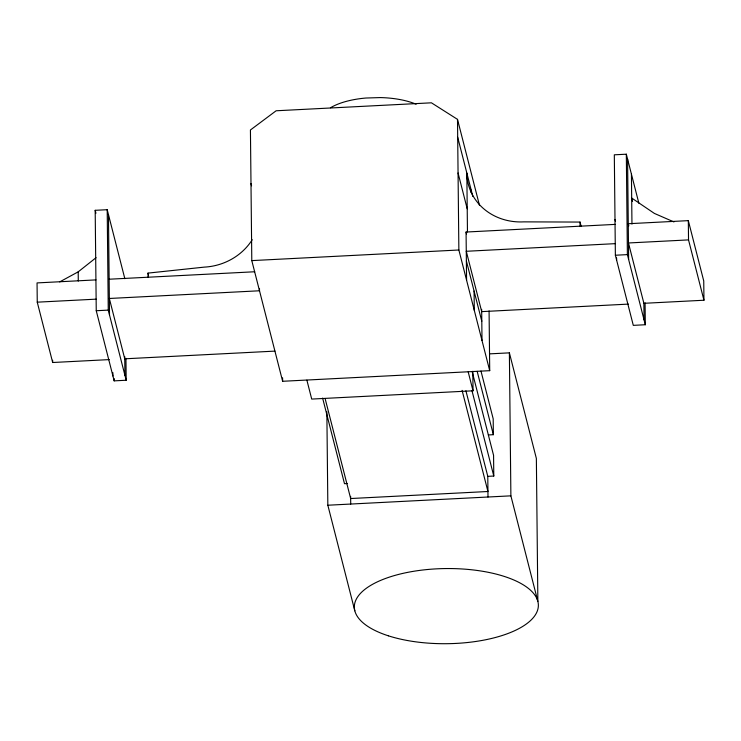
<?xml version="1.0" encoding="UTF-8"?>
<svg xmlns="http://www.w3.org/2000/svg" width="741" height="741" viewBox="0 0 741 741"><rect width="100%" height="100%" fill="white"/><g stroke="black" fill="none" stroke-linecap="round" stroke-linejoin="round"><path stroke-width="1.11" d="M59.678 281.904L78.194 271.845L96.08 257.683M148.061 277.486L148.015 273.105L204.303 267.121A56.622 51.435 -14.3 0 0 252.236 239.704M638.862 203.229L626.33 154.202L614.317 154.813L615.373 255.237L633.296 325.364L645.309 324.743L645.078 302.819M125.951 358.311L126.183 380.244L114.17 380.865L96.247 310.729L95.191 210.314L107.204 209.703L124.849 278.727M466.58 280.163L466.07 232.035L615.104 224.393M703.95 300.235L688.528 239.899L628.461 242.974L643.883 303.31L703.95 300.235L703.746 280.978L688.324 220.642L628.257 223.726L628.813 225.875M251.792 260.61L458.864 249.995L489.708 370.676L282.636 381.282L251.792 260.61L250.43 129.981L276.124 110.779L431.429 102.814L457.503 119.366L479.492 205.405M615.289 243.65L466.274 251.282L481.696 311.628L628.405 304.106M95.959 279.894L37.05 282.914L37.254 302.171L52.676 362.506L109.279 359.607M109.131 279.218L254.709 271.762M615.373 255.237L627.386 254.617L645.309 324.743M37.254 302.171L96.163 299.151M96.247 310.729L108.26 310.118L126.183 380.244M274.93 351.114L124.757 358.811L109.335 298.475L259.507 290.778L259.48 288.508M489.81 353.855L509.382 352.855L536.364 458.447L537.864 601.433L510.882 495.84L509.382 352.855M472.823 371.287L473.027 390.803L311.711 399.075L306.885 380.161M488.347 434.948L493.358 434.689L493.191 418.841L480.974 371.046M347.492 483.53L344.491 483.688L322.622 398.102M465.904 390.757L487.782 476.343L493.784 476.037L493.571 455.363L472.267 372.001M326.855 411.82L327.837 505.223L510.882 495.84M581.129 226.311L580.046 222.068L523.702 221.865A56.622 51.435 -14.3 0 1 466.839 173.07L467.46 231.914M673.94 221.939L654.386 213.417L631.684 198.032L632.545 201.385M614.993 219.447L615.493 221.402M457.688 137.242L472.832 196.504M458.058 172.986L467.219 208.814M466.07 232.035L466.552 233.924M466.376 260.915L481.798 321.251M477.167 371.334L493.358 434.689M468.192 371.899L473.027 390.803M471.915 390.451L493.784 476.037M462.088 390.359L487.939 491.505L350.66 498.536L325.095 398.501M250.986 183.601L251.56 185.834M327.837 505.223L354.819 610.816M148.015 273.105L148.561 275.226M95.191 210.314L95.941 213.251M688.324 220.642L688.528 239.899M643.883 303.31L644.059 319.853M631.434 174.181L631.962 224.088M627.581 159.093L628.637 259.517M626.33 154.202L627.386 254.617M616.595 257.924L616.623 260.128M580.046 222.068L580.092 226.45M489.079 310.905L489.708 370.676M487.782 476.343L487.995 497.016M481.669 309.358L482.002 340.499M474.083 291.083L474.286 310.331M457.503 119.366L458.864 249.995M350.632 496.377L350.715 504.056M282.599 377.836L282.636 381.282M124.729 356.551L124.933 375.354M114.142 378.549L114.17 380.865M112.882 372.658L112.91 375.965M108.455 214.594L109.511 315.008M107.204 209.703L108.26 310.118M78.194 271.845L78.287 281.071M52.648 360.237L52.676 362.506M330.477 107.778A55.279 22.573 -0.6 0 1 365.915 98.025L380.318 97.58A55.279 22.573 -0.6 0 1 416.127 104.212M471.202 192.345L471.183 190.039A56.622 51.435 -14.3 0 0 471.257 192.271M388.367 635.815A92.023 37.578 -0.6 0 0 537.216 611.251A92.023 37.578 -0.6 0 0 413.45 571.32A92.023 37.578 -0.6 0 0 388.367 635.815"/></g></svg>
